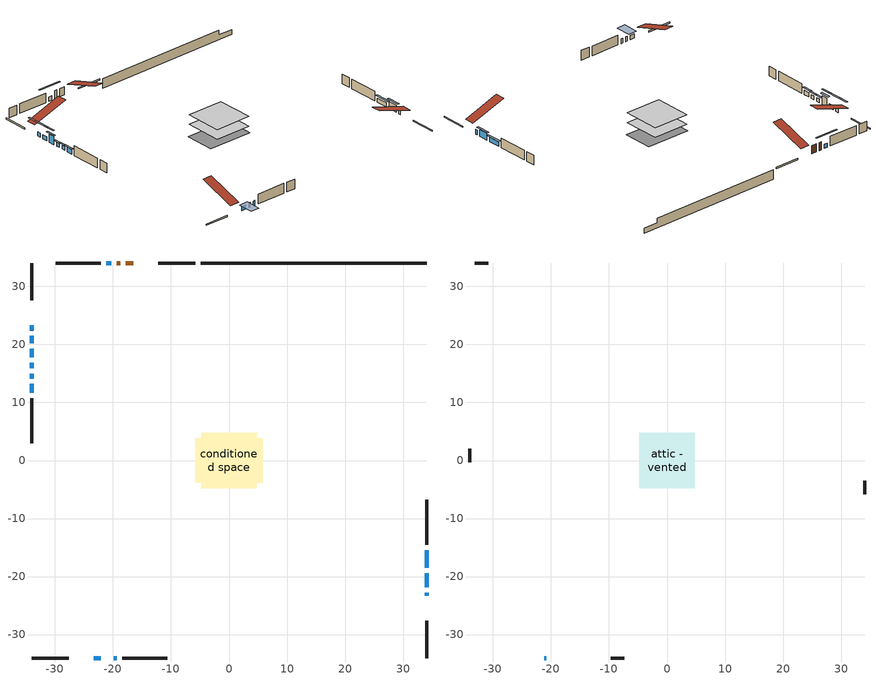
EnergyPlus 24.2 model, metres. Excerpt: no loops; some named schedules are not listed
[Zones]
conditioned space
 floor adiabatic (AdiabaticFloorConstruction): -4.76,-4.76 -4.76,4.76 4.76,4.76 4.76,-4.76 z0.95
 floor foundation (Slab1 construction): -5.85,-3.87 -5.85,3.87 5.85,3.87 5.85,-3.87 z-1.46
 wall outside (RimJoist1 construction): -5.78,34.04 -12.2,34.04 / -34.04,-34.04 -27.62,-34.04 / -34.04,34.04 -34.04,27.62 / 34.04,-34.04 34.04,-27.62 z0.95:1.25
 wall outside (AdiabaticWallConstruction 1): -16.5,34.04 -17.77,34.04 / -18.7,34.04 -19.34,34.04 z0.95:2.98
 wall outside (AdiabaticWallConstruction): 34.04,-23.32 34.04,-22.79 / -19.85,-34.04 -19.32,-34.04 z0.95:2.17; -23.32,-34.04 -22.1,-34.04 / -20.27,34.04 -21.18,34.04 / -34.04,23.32 -34.04,22.4 / -34.04,21.48 -34.04,20.21 / 34.04,-18.49 34.04,-15.44 / -34.04,13.19 -34.04,11.66 z0.95:2.02; 34.04,-21.86 34.04,-19.42 z0.95:2.68; -34.04,19.28 -34.04,17.75 z0.95:3.03; -34.04,16.83 -34.04,15.91 z0.95:1.87; -34.04,14.98 -34.04,14.12 z0.95:1.92
 wall outside (Wall1 construction): -22.11,34.04 -29.89,34.04 / -18.39,-34.04 -10.62,-34.04 / -34.04,10.74 -34.04,2.96 / 34.04,-14.51 34.04,-6.74 z0.95:3.39
 wall foundation (FoundationWall1 construction): -4.85,34.04,-1.46 -4.85,34.04,0.95 30.15,34.04,0.95 30.15,34.04,-0.23 34.04,34.04,-0.23 34.04,34.04,-1.46
 window (WindowConstruction 7): 34.04,-23.32 34.04,-22.79 z0.95:2.17
 window (WindowConstruction 6): -23.32,-34.04 -22.1,-34.04 z0.95:2.02
 window (WindowConstruction 9): -20.27,34.04 -21.18,34.04 z0.95:2.02
 window (WindowConstruction 10): -34.04,23.32 -34.04,22.41 z0.95:2.02
 window (WindowConstruction 11): -34.04,21.48 -34.04,20.21 z0.95:2.02
 window (WindowConstruction 8): -19.85,-34.04 -19.32,-34.04 z0.95:2.17
 window (WindowConstruction): 34.04,-21.86 34.04,-19.42 z0.95:2.68
 window (WindowConstruction 1): 34.04,-18.49 34.04,-15.44 z0.95:2.02
 window (WindowConstruction 2): -34.04,19.28 -34.04,17.75 z0.95:3.03
 window (WindowConstruction 3): -34.04,16.82 -34.04,15.91 z0.95:1.86
 window (WindowConstruction 4): -34.04,14.98 -34.04,14.12 z0.95:1.92
 window (WindowConstruction 5): -34.04,13.19 -34.04,11.67 z0.95:2.02
 door (Door): -16.5,34.04 -17.77,34.04 z0.95:2.98
 door (Door 1): -18.7,34.04 -19.34,34.04 z0.95:2.98
 ceiling adiabatic (AdiabaticFloorConstruction): 4.76,-4.76 4.76,4.76 -4.76,4.76 -4.76,-4.76 z0.95
attic - vented
 floor to conditioned space (Floor1 construction Reversed): -4.76,-4.76 -4.76,4.76 4.76,4.76 4.76,-4.76 z3.39
 wall outside (AdiabaticWallConstruction): -21.17,-34.04 -20.78,-34.04 z0.95:2.17
 wall outside (Wall2 construction): -30.82,34.04 -33.11,34.04 / -9.69,-34.04 -7.39,-34.04 / -34.04,2.03 -34.04,-0.26 / 34.04,-5.81 34.04,-3.52 z0.95:3.39
 window (WindowConstruction 12): -21.17,-34.04 -20.78,-34.04 z0.95:2.17
 roof outside (Roof1 construction): -15.57,34.04,3.39 -15.57,24.77,6.48 -13.13,24.77,6.48 -13.13,34.04,3.39; -24.25,-34.04,3.39 -24.25,-24.77,6.48 -26.69,-24.77,6.48 -26.69,-34.04,3.39; -34.04,24.25,3.39 -24.77,24.25,6.48 -24.77,26.69,6.48 -34.04,26.69,3.39; 34.04,-24.25,3.39 24.77,-24.25,6.48 24.77,-26.69,6.48 34.04,-26.69,3.39
shading: -21.58,-34.04 -23.84,-34.04 -23.84,-37.97 -21.58,-37.97 z2.54; -23.82,34.04 -17.63,34.04 -17.63,34.45 -23.82,34.45 z4.66; -34.04,19.77 -34.04,25.96 -34.45,25.96 -34.45,19.77 z4.66; -34.04,17.57 -34.04,24.12 -34.45,24.12 -34.45,17.57 z4.66; 34.04,-18.9 34.04,-22.38 34.45,-22.38 34.45,-18.9 z3.2; 34.04,-14.92 34.04,-19.01 34.45,-19.01 34.45,-14.92 z2.54; -34.04,17.23 -34.04,19.8 -34.45,19.8 -34.45,17.23 z3.55; -34.04,15.39 -34.04,17.35 -34.45,17.35 -34.45,15.39 z2.39; -34.04,13.6 -34.04,15.5 -34.45,15.5 -34.45,13.6 z2.44; -34.04,11.14 -34.04,13.71 -34.45,13.71 -34.45,11.14 z2.54
[Building]
Building 1: Terrain=Suburbs
[Site:Location]
Quebec Intl AP_QC: Latitude {deg}=46.8; Longitude {deg}=-71.38; Time Zone {hr}=-5; Elevation {m}=74; Keep Site Location Information=Yes
[Site:GroundTemperature:Shallow]
0.0108218, -2.24938, -2.43038, -1.3578, 2.94801, 7.23376, 10.9493, 13.303, 13.5029, 11.5886, 7.96783, 3.81355
[Site:WaterMainsTemperature]
Calculation Method=Schedule; Temperature Schedule=mains temperature schedule
[Material] Roughness=Rough; Thermal Absorptance=0.9
Name | Thickness {m} | Conductivity {W/m-K} | Density {kg/m3} | Specific Heat {J/kg-K} | Solar Absorptance | Visible Absorptance
asphalt or fiberglass shingles | 0.00635 | 0.162714 | 1121.4 | 1465.45 | 0.4 | 0.4
ceiling loosefill ins | 0.169333 | 0.0480833 | 16.02 | 1046.75 | 0.7 | 0.7
ceiling stud and cavity | 0.1397 | 0.0828155 | 65.682 | 1177.47 | 0.7 | 0.7
concrete 4.0 in. | 0.1016 | 1.803125 | 2242.8 | 837.4 | 0.7 | 0.7
concrete 8.0 in. | 0.2032 | 1.803125 | 2242.8 | 837.4 | 0.7 | 0.7
door material | 0.04445 | 0.0451087 | 512.64 | 1214.23 | 0.7 | 0.7
door material 1 | 0.04445 | 0.188738 | 512.64 | 1214.23 | 0.7 | 0.7
exterior vertical ins | 0.031018 | 0.029427 | 32.04 | 1214.23 | 0.7 | 0.7
floor covering | 0.0127 | 0.0433444 | 54.468 | 1339.84 | 0.6 | 0.6
floor rigid ins; wall rigid ins | 0.512978 | 0.029427 | 32.04 | 1214.23 | 0.7 | 0.7
floor stud and cavity | 0.1397 | 1.75129 | 37.0049 | 1207.88 | 0.7 | 0.7
furniture material conditioned space 1 | 0.1524 | 0.115458 | 640.8 | 1214.23 | 0.6 | 0.6
gypsum board | 0.0127 | 0.160291 | 801 | 837.4 | 0.6 | 0.6
gypsum board 1 | 0.0127 | 0.160291 | 801 | 837.4 | 0.7 | 0.7
osb sheathing 0.5 in. | 0.0127 | 0.115458 | 512.64 | 1214.23 | 0.7 | 0.7
osb sheathing 0.75 in. | 0.01905 | 0.115458 | 512.64 | 1214.23 | 0.7 | 0.7
osb sheathing 2.0 in. | 0.0508 | 0.115458 | 512.64 | 1214.23 | 0.7 | 0.7
rim joist rigid ins | 0.051816 | 0.029427 | 32.04 | 1214.23 | 0.7 | 0.7
rim joist stud and cavity | 0.0508 | 0.0404867 | 125.044 | 1163.47 | 0.6 | 0.6
wall stud and cavity | 0.1397 | 0.0777826 | 139.0536 | 1170.24 | 0.7 | 0.7
wall stud and cavity 1 | 0.0889 | 6.1454 | 50.32683 | 1063.81 | 0.6 | 0.6
wall stud and cavity 2 | 0.0889 | 0.380278 | 52.3479 | 1209.89 | 0.7 | 0.7
wall stud and cavity 3 | 0.0889 | 0.391764 | 83.0341 | 1211.67 | 0.7 | 0.7
wood siding | 0.0254 | 0.102417 | 544.68 | 1172.36 | 0.4 | 0.4
wood siding 1 | 0.00254 | 0.102417 | 544.68 | 1172.36 | 0.4 | 0.4
wood siding 2; wood siding 3; wood siding 4 | 0.0254 | 0.102417 | 544.68 | 1172.36 | 0.7 | 0.7
[WindowMaterial:SimpleGlazingSystem]
Name | U-Factor {W/m2-K} | Solar Heat Gain Coefficient
WindowMaterial | 2.87988 | 0.7
WindowMaterial 1 | 2.91792 | 0.67
WindowMaterial 2 | 2.983789 | 0.58
WindowMaterial 3 | 2.95029 | 0.64
WindowMaterial 4 | 2.927009 | 0.66
WindowMaterial 5 | 2.98152 | 0.61
WindowMaterial 6 | 2.94177 | 0.64
WindowMaterial 7 | 2.92587 | 0.66
WindowMaterial 8 | 2.992306 | 0.59
[Construction]
AdiabaticFloorConstruction: floor stud and cavity, floor rigid ins, osb sheathing 0.75 in., floor covering
AdiabaticWallConstruction: wood siding 3, wall rigid ins, wall stud and cavity 2, gypsum board
AdiabaticWallConstruction 1: wood siding 4, wall rigid ins, wall stud and cavity 2, gypsum board
Door: door material
Door 1: door material 1
Floor1 construction Reversed: gypsum board, ceiling stud and cavity, ceiling loosefill ins
FoundationWall1 construction: concrete 8.0 in., gypsum board 1
furniture construction conditioned space 1: furniture material conditioned space 1
PartitionWallConstruction: gypsum board, wall stud and cavity 3, gypsum board
RimJoist1 construction: wood siding 2, rim joist rigid ins, osb sheathing 2.0 in., rim joist stud and cavity
Roof1 construction: asphalt or fiberglass shingles
Slab1 construction: concrete 4.0 in.
Wall1 construction: wood siding, osb sheathing 0.5 in., wall stud and cavity, gypsum board
Wall2 construction: wood siding 1, wall stud and cavity 1
WindowConstruction: WindowMaterial
WindowConstruction 1; WindowConstruction 5: WindowMaterial 1
WindowConstruction 10; WindowConstruction 9: WindowMaterial 6
WindowConstruction 11: WindowMaterial 7
WindowConstruction 12: WindowMaterial 8
WindowConstruction 2: WindowMaterial 2
WindowConstruction 3; WindowConstruction 4: WindowMaterial 3
WindowConstruction 6: WindowMaterial 4
WindowConstruction 7; WindowConstruction 8: WindowMaterial 5
[Zone] Multiplier=1; Part of Total Floor Area=Yes
Name | Volume {m3}
attic - vented | 45.4658
conditioned space | 460
[Space]
Name | Zone | Volume {m3}
attic - vented 1 | attic - vented | 45.4658
conditioned space 1 | conditioned space | 460
[ZoneInfiltration:EffectiveLeakageArea]
infil attic - vented 1: Zone or Space=attic - vented 1; Schedule=Always On Discrete; Effective Air Leakage Area {cm2}=3345.97; Stack Coefficient=0.000384589; Wind Coefficient=1.32501e-05
[ZoneMixing]
whole house fan mix: Zone or Space=attic - vented; Schedule=Always On Continuous; Design Flow Rate Calculation Method=Flow/Zone; Design Flow Rate {m3/s}=0; Source Zone or Space=conditioned space
[SurfaceProperty:ExposedFoundationPerimeter]
Slab1: Exposed Perimeter Calculation Method=TotalExposedPerimeter; Total Exposed Perimeter {m}=38.893
[InternalMass] Zone or ZoneList=conditioned space; Space or SpaceList=conditioned space 1
Name | Construction | Surface Area {m2}
furniture mass conditioned space 1 | furniture construction conditioned space 1 | 72.488
partition wall mass | PartitionWallConstruction | 181.22
[Lights]
interior lighting: Zone or ZoneList or Space or SpaceList=conditioned space 1; Schedule=interior lighting schedule; Design Level Calculation Method=LightingLevel; Lighting Level {W}=343.2; Return Air Fraction=0; Fraction Radiant=0.6; Fraction Visible=0.2; Fraction Replaceable=1
[People]
occupants: Zone or ZoneList or Space or SpaceList=conditioned space 1; Number of People Schedule=occupants schedule; Number of People Calculation Method=People; Number of People=3; Fraction Radiant=0.314171; Sensible Heat Fraction=0.56303; Activity Level Schedule=occupants activity schedule; Carbon Dioxide Generation Rate {m3/s-W}=0; Enable ASHRAE 55 Comfort Warnings=No; Mean Radiant Temperature Calculation Type=EnclosureAveraged
[ElectricEquipment] Zone or ZoneList or Space or SpaceList=conditioned space 1; Design Level Calculation Method=EquipmentLevel
Name | Schedule | Design Level {W} | Fraction Latent | Fraction Radiant | Fraction Lost
clothes dryer | clothes dryer schedule | 140.772 | 0.015 | 0.081 | 0.85
clothes washer | clothes washer schedule | 32.1985 | 0.03 | 0.162 | 0.7
cooking range | cooking range schedule | 215.147 | 0.08 | 0.432 | 0.2
dishwasher | dishwasher schedule | 66.8632 | 0.3 | 0.18 | 0.4
fridge | fridge schedule | 72.9452 | 0 | 0.6 | 0
mech vent bath fan 0 | mech vent bath fan 0 schedule | 50.2 | 0 | 0 | 1
mech vent house fan | mech vent house fan schedule | 0 | 0 | 0 | 1
mech vent house fan cfis | mech vent house fan cfis schedule | 0 | 0 | 0 | 0
mech vent range fan 0 | mech vent range fan 0 schedule | 57 | 0 | 0 | 1
misc plug loads | misc plug loads schedule | 494.7 | 0.045 | 0.513 | 0.1
whole house fan | Always On Discrete | 0 | 0 | 0 | 1
[OtherEquipment] Zone or ZoneList or Space or SpaceList=conditioned space 1; Design Level Calculation Method=EquipmentLevel
Name | Fuel Type | Schedule | Design Level {W} | Fraction Latent | Fraction Radiant | Fraction Lost
clothes dryer 1 | Electricity | clothes dryer schedule | 0 | 0.015 | 0.081 | 0.85
cooking range 1 | Electricity | cooking range schedule | 0 | 0.08 | 0.432 | 0.2
general water use latent | None | general water use schedule | 62.594 | 1 | 0 | 0
general water use sensible | None | general water use schedule | -61.6891 | 0 | 0.6 | 0
mech vent house fan latent load | None | Always On Discrete | 0 | 1 | 0 | 0
mech vent house fan sensible load | None | Always On Discrete | 0 | 0 | 0 | 0
water heater energy adjustment1 | Electricity | Always On Discrete | 0.01 | 0 | 0 | 1
[ZoneInfiltration:DesignFlowRate] Zone or ZoneList or Space or SpaceList=conditioned space 1; Schedule=Always On Discrete; Design Flow Rate Calculation Method=Flow/Zone; Design Flow Rate {m3/s}=0
infil flow; natural vent flow; whole house fan flow
[ZoneControl:Thermostat]
conditioned space Thermostat: Zone or ZoneList=conditioned space; Control Type Schedule=conditioned space Thermostat Schedule; Control 1=conditioned space temperature setpoint; Temperature Difference Between Cutout And Setpoint {deltaC}=0
[ZoneHVAC:Baseboard:Convective:Electric]
electric baseboard: Availability Schedule=Always On Discrete; Heating Design Capacity {W}=9332.26; Efficiency=1
[AirLoopHVAC:UnitarySystem]
unit heater unitary system: Control Type=Load; Controlling Zone or Thermostat Location=conditioned space; Dehumidification Control Type=None; Availability Schedule=Always On Discrete; Supply Fan=unit heater supply fan; Fan Placement=BlowThrough; Supply Air Fan Operating Mode Schedule=unit heater auto fan schedule; Heating Coil=unit heater htg coil; DX Heating Coil Sizing Ratio=1; Use DOAS DX Cooling Coil=No; Minimum Supply Air Temperature {C}=2; Latent Load Control=SensibleOnlyLoadControl; Cooling Supply Air Flow Rate Method=None; Heating Supply Air Flow Rate Method=SupplyAirFlowRate; Heating Supply Air Flow Rate {m3/s}=0.00141584; No Load Supply Air Flow Rate Method=SupplyAirFlowRate; No Load Supply Air Flow Rate {m3/s}=0; No Load Supply Air Flow Rate Control Set To Low Speed=Yes; Maximum Supply Air Temperature {C}=48.8889; Maximum Outdoor Dry-Bulb Temperature for Supplemental Heater Operation {C}=21; Ancillary On-Cycle Electric Power {W}=0; Ancillary Off-Cycle Electric Power {W}=0
[Fan:SystemModel]
unit heater supply fan: Availability Schedule=Always On Discrete; Design Maximum Air Flow Rate {m3/s}=0.00141584; Speed Control Method=Discrete; Electric Power Minimum Flow Rate Fraction=0.2; Design Pressure Rise {Pa}=500; Motor Efficiency=1; Motor In Air Stream Fraction=1; Design Electric Power Consumption {W}=Autosize; Design Power Sizing Method=PowerPerFlow; Electric Power Per Unit Flow Rate {W/(m3/s)}=28251.7; Electric Power Per Unit Flow Rate Per Unit Pressure {W/((m3/s)-Pa)}=1.66667; Fan Total Efficiency=0.7; Motor Loss Radiative Fraction=0; Number of Speeds=1; Speed Flow Fraction 1=1; Speed Electric Power Fraction 1=1
[Coil:Heating:Fuel]
unit heater htg coil: Availability Schedule=Always On Discrete; Fuel Type=OtherFuel1; Burner Efficiency=0.3; Nominal Capacity {W}=0.293071; On Cycle Parasitic Electric Load {W}=0; Off Cycle Parasitic Fuel Load {W}=0
[Zone equipment]
conditioned space: electric baseboard, unit heater unitary system
[Foundation:Kiva]
Foundation Kiva 1: Initial Indoor Air Temperature {C}=18; Wall Height Above Grade {m}=0.950001; Wall Depth Below Slab {m}=0.2032; Custom Block Material Name 1=exterior vertical ins; Custom Block Depth 1 {m}=2.40999; Custom Block X Position 1 {m}=0.2159; Custom Block Z Position 1 {m}=0
[Foundation:Kiva:Settings]
Soil Conductivity {W/m-K}=0.849921; Soil Density {kg/m3}=1842.3; Soil Specific Heat {J/kg-K}=418.7; Ground Solar Absorptivity=0.9; Ground Thermal Absorptivity=0.9; Ground Surface Roughness {m}=0.03; Far-Field Width {m}=40; Deep-Ground Boundary Condition=ZeroFlux; Deep-Ground Depth {m}=40; Minimum Cell Dimension {m}=0.2; Maximum Cell Growth Coefficient=3; Simulation Timestep=Timestep
[Exterior:Lights]
exterior lighting: Schedule=exterior lighting schedule; Design Level {W}=75.6
[EnergyManagementSystem:GlobalVariable]
infil_program_Qfan
infil_program_Qinf
natural_vent_program_Qnv
natural_vent_program_Qwhf
[EnergyManagementSystem:Sensor]
Name | Output:Variable or Output:Meter Index Key | Output:Variable or Output:Meter
airflow_gain | infil flow | Infiltration Sensible Heat Gain Energy
airflow_gain_1 | natural vent flow | Infiltration Sensible Heat Gain Energy
airflow_gain_2 | whole house fan flow | Infiltration Sensible Heat Gain Energy
airflow_loss | infil flow | Infiltration Sensible Heat Loss Energy
airflow_loss_1 | natural vent flow | Infiltration Sensible Heat Loss Energy
airflow_loss_2 | whole house fan flow | Infiltration Sensible Heat Loss Energy
clg_load_cond |  | Cooling:EnergyTransfer:Zone:CONDITIONED SPACE
clg_sp_s; clg_sp_s_1 | cooling setpoint | Schedule Value
clothes_dryer_exhaust_0_sch_s | clothes dryer exhaust 0 schedule | Schedule Value
conditioned_space_clg_unmet_s | conditioned space | Zone Cooling Setpoint Not Met Time
conditioned_space_htg_unmet_s | conditioned space | Zone Heating Setpoint Not Met Time
cool_season | cooling season schedule | Schedule Value
fridge_tin_s | conditioned space | Zone Mean Air Temperature
htg_load_cond |  | Heating:EnergyTransfer:Zone:CONDITIONED SPACE
htg_sp_s; htg_sp_s_1 | heating setpoint | Schedule Value
ig_ee_conv | clothes dryer | Electric Equipment Convective Heating Energy
ig_ee_conv_2 | cooking range | Electric Equipment Convective Heating Energy
ig_ee_conv_4 | fridge | Electric Equipment Convective Heating Energy
ig_ee_conv_5 | misc plug loads | Electric Equipment Convective Heating Energy
ig_ee_conv_6 | whole house fan | Electric Equipment Convective Heating Energy
ig_ee_rad | clothes dryer | Electric Equipment Radiant Heating Energy
ig_ee_rad_2 | cooking range | Electric Equipment Radiant Heating Energy
ig_ee_rad_4 | fridge | Electric Equipment Radiant Heating Energy
ig_ee_rad_5 | misc plug loads | Electric Equipment Radiant Heating Energy
ig_ee_rad_6 | whole house fan | Electric Equipment Radiant Heating Energy
ig_lgt_conv | interior lighting | Lights Convective Heating Energy
ig_lgt_rad | interior lighting | Lights Radiant Heating Energy
ig_lgt_vis | interior lighting | Lights Visible Radiation Heating Energy
ig_oe_conv | clothes dryer 1 | Other Equipment Convective Heating Energy
ig_oe_conv_1 | cooking range 1 | Other Equipment Convective Heating Energy
ig_oe_conv_2 | general water use latent | Other Equipment Convective Heating Energy
ig_oe_conv_3 | general water use sensible | Other Equipment Convective Heating Energy
ig_oe_conv_4 | water heater energy adjustment1 | Other Equipment Convective Heating Energy
ig_oe_rad | clothes dryer 1 | Other Equipment Radiant Heating Energy
ig_oe_rad_1 | cooking range 1 | Other Equipment Radiant Heating Energy
ig_oe_rad_2 | general water use latent | Other Equipment Radiant Heating Energy
ig_oe_rad_3 | general water use sensible | Other Equipment Radiant Heating Energy
ig_oe_rad_4 | water heater energy adjustment1 | Other Equipment Radiant Heating Energy
ig_ppl_conv | occupants | People Convective Heating Energy
ig_ppl_rad | occupants | People Radiant Heating Energy
im_conv | furniture mass conditioned space 1 | Surface Inside Face Convection Heat Gain Energy
im_conv_1 | partition wall mass | Surface Inside Face Convection Heat Gain Energy
im_ig | furniture mass conditioned space 1 | Surface Inside Face Internal Gains Radiation Heat Gain Energy
im_ig_1 | partition wall mass | Surface Inside Face Internal Gains Radiation Heat Gain Energy
im_lgt | furniture mass conditioned space 1 | Surface Inside Face Lights Radiation Heat Gain Energy
im_lgt_1 | partition wall mass | Surface Inside Face Lights Radiation Heat Gain Energy
im_sol | furniture mass conditioned space 1 | Surface Inside Face Solar Radiation Heat Gain Energy
im_sol_1 | partition wall mass | Surface Inside Face Solar Radiation Heat Gain Energy
im_surf | furniture mass conditioned space 1 | Surface Inside Face Net Surface Thermal Radiation Heat Gain Energy
im_surf_1 | partition wall mass | Surface Inside Face Net Surface Thermal Radiation Heat Gain Energy
mech_vent_bath_fan_0_sch_s | mech vent bath fan 0 schedule | Schedule Value
mech_vent_range_fan_0_sch_s | mech vent range fan 0 schedule | Schedule Value
mv_conv | mech vent bath fan 0 | Electric Equipment Convective Heating Energy
mv_conv_1 | mech vent house fan | Electric Equipment Convective Heating Energy
mv_conv_2 | mech vent house fan cfis | Electric Equipment Convective Heating Energy
mv_conv_3 | mech vent range fan 0 | Electric Equipment Convective Heating Energy
mv_conv_4 | mech vent house fan latent load | Other Equipment Convective Heating Energy
mv_conv_5 | mech vent house fan sensible load | Other Equipment Convective Heating Energy
mv_rad | mech vent bath fan 0 | Electric Equipment Radiant Heating Energy
mv_rad_1 | mech vent house fan | Electric Equipment Radiant Heating Energy
mv_rad_2 | mech vent house fan cfis | Electric Equipment Radiant Heating Energy
mv_rad_3 | mech vent range fan 0 | Electric Equipment Radiant Heating Energy
mv_rad_4 | mech vent house fan latent load | Other Equipment Radiant Heating Energy
mv_rad_5 | mech vent house fan sensible load | Other Equipment Radiant Heating Energy
natural_vent_s | natural vent schedule | Schedule Value
out_pb_s |  | Site Outdoor Air Barometric Pressure
out_wt_s |  | Site Outdoor Air Humidity Ratio
site_vw_s |  | Site Wind Speed
ss_back_out | Window1 | Surface Window Shortwave from Zone Back Out Window Heat Transfer Rate
ss_back_out_1 | Window10 | Surface Window Shortwave from Zone Back Out Window Heat Transfer Rate
ss_back_out_10 | Window8 | Surface Window Shortwave from Zone Back Out Window Heat Transfer Rate
ss_back_out_11 | Window9 | Surface Window Shortwave from Zone Back Out Window Heat Transfer Rate
ss_back_out_2 | Window12 | Surface Window Shortwave from Zone Back Out Window Heat Transfer Rate
ss_back_out_3 | Window13 | Surface Window Shortwave from Zone Back Out Window Heat Transfer Rate
ss_back_out_4 | Window14 | Surface Window Shortwave from Zone Back Out Window Heat Transfer Rate
ss_back_out_5 | Window2 | Surface Window Shortwave from Zone Back Out Window Heat Transfer Rate
ss_back_out_6 | Window3 | Surface Window Shortwave from Zone Back Out Window Heat Transfer Rate
ss_back_out_7 | Window4 | Surface Window Shortwave from Zone Back Out Window Heat Transfer Rate
ss_back_out_8 | Window6 | Surface Window Shortwave from Zone Back Out Window Heat Transfer Rate
ss_back_out_9 | Window7 | Surface Window Shortwave from Zone Back Out Window Heat Transfer Rate
ss_conv | Door1 | Surface Inside Face Convection Heat Gain Energy
ss_conv_1 | Door3 | Surface Inside Face Convection Heat Gain Energy
ss_conv_10 | Window6 | Surface Inside Face Convection Heat Gain Energy
ss_conv_11 | Window7 | Surface Inside Face Convection Heat Gain Energy
ss_conv_12 | Window8 | Surface Inside Face Convection Heat Gain Energy
ss_conv_13 | Window9 | Surface Inside Face Convection Heat Gain Energy
ss_conv_2 | Window1 | Surface Inside Face Convection Heat Gain Energy
ss_conv_3 | Window10 | Surface Inside Face Convection Heat Gain Energy
ss_conv_4 | Window12 | Surface Inside Face Convection Heat Gain Energy
ss_conv_5 | Window13 | Surface Inside Face Convection Heat Gain Energy
ss_conv_6 | Window14 | Surface Inside Face Convection Heat Gain Energy
ss_conv_7 | Window2 | Surface Inside Face Convection Heat Gain Energy
ss_conv_8 | Window3 | Surface Inside Face Convection Heat Gain Energy
ss_conv_9 | Window4 | Surface Inside Face Convection Heat Gain Energy
ss_ig | Door1 | Surface Inside Face Internal Gains Radiation Heat Gain Energy
ss_ig_1 | Door3 | Surface Inside Face Internal Gains Radiation Heat Gain Energy
ss_ig_10 | Window6 | Surface Inside Face Internal Gains Radiation Heat Gain Energy
ss_ig_11 | Window7 | Surface Inside Face Internal Gains Radiation Heat Gain Energy
ss_ig_12 | Window8 | Surface Inside Face Internal Gains Radiation Heat Gain Energy
ss_ig_13 | Window9 | Surface Inside Face Internal Gains Radiation Heat Gain Energy
ss_ig_2 | Window1 | Surface Inside Face Internal Gains Radiation Heat Gain Energy
ss_ig_3 | Window10 | Surface Inside Face Internal Gains Radiation Heat Gain Energy
ss_ig_4 | Window12 | Surface Inside Face Internal Gains Radiation Heat Gain Energy
ss_ig_5 | Window13 | Surface Inside Face Internal Gains Radiation Heat Gain Energy
ss_ig_6 | Window14 | Surface Inside Face Internal Gains Radiation Heat Gain Energy
ss_ig_7 | Window2 | Surface Inside Face Internal Gains Radiation Heat Gain Energy
ss_ig_8 | Window3 | Surface Inside Face Internal Gains Radiation Heat Gain Energy
ss_ig_9 | Window4 | Surface Inside Face Internal Gains Radiation Heat Gain Energy
ss_lgt | Door1 | Surface Inside Face Lights Radiation Heat Gain Energy
ss_lgt_1 | Door3 | Surface Inside Face Lights Radiation Heat Gain Energy
ss_sol | Door1 | Surface Inside Face Solar Radiation Heat Gain Energy
ss_sol_1 | Door3 | Surface Inside Face Solar Radiation Heat Gain Energy
ss_surf | Door1 | Surface Inside Face Net Surface Thermal Radiation Heat Gain Energy
ss_surf_1 | Door3 | Surface Inside Face Net Surface Thermal Radiation Heat Gain Energy
ss_surf_10 | Window6 | Surface Inside Face Net Surface Thermal Radiation Heat Gain Energy
ss_surf_11 | Window7 | Surface Inside Face Net Surface Thermal Radiation Heat Gain Energy
ss_surf_12 | Window8 | Surface Inside Face Net Surface Thermal Radiation Heat Gain Energy
ss_surf_13 | Window9 | Surface Inside Face Net Surface Thermal Radiation Heat Gain Energy
ss_surf_2 | Window1 | Surface Inside Face Net Surface Thermal Radiation Heat Gain Energy
ss_surf_3 | Window10 | Surface Inside Face Net Surface Thermal Radiation Heat Gain Energy
ss_surf_4 | Window12 | Surface Inside Face Net Surface Thermal Radiation Heat Gain Energy
